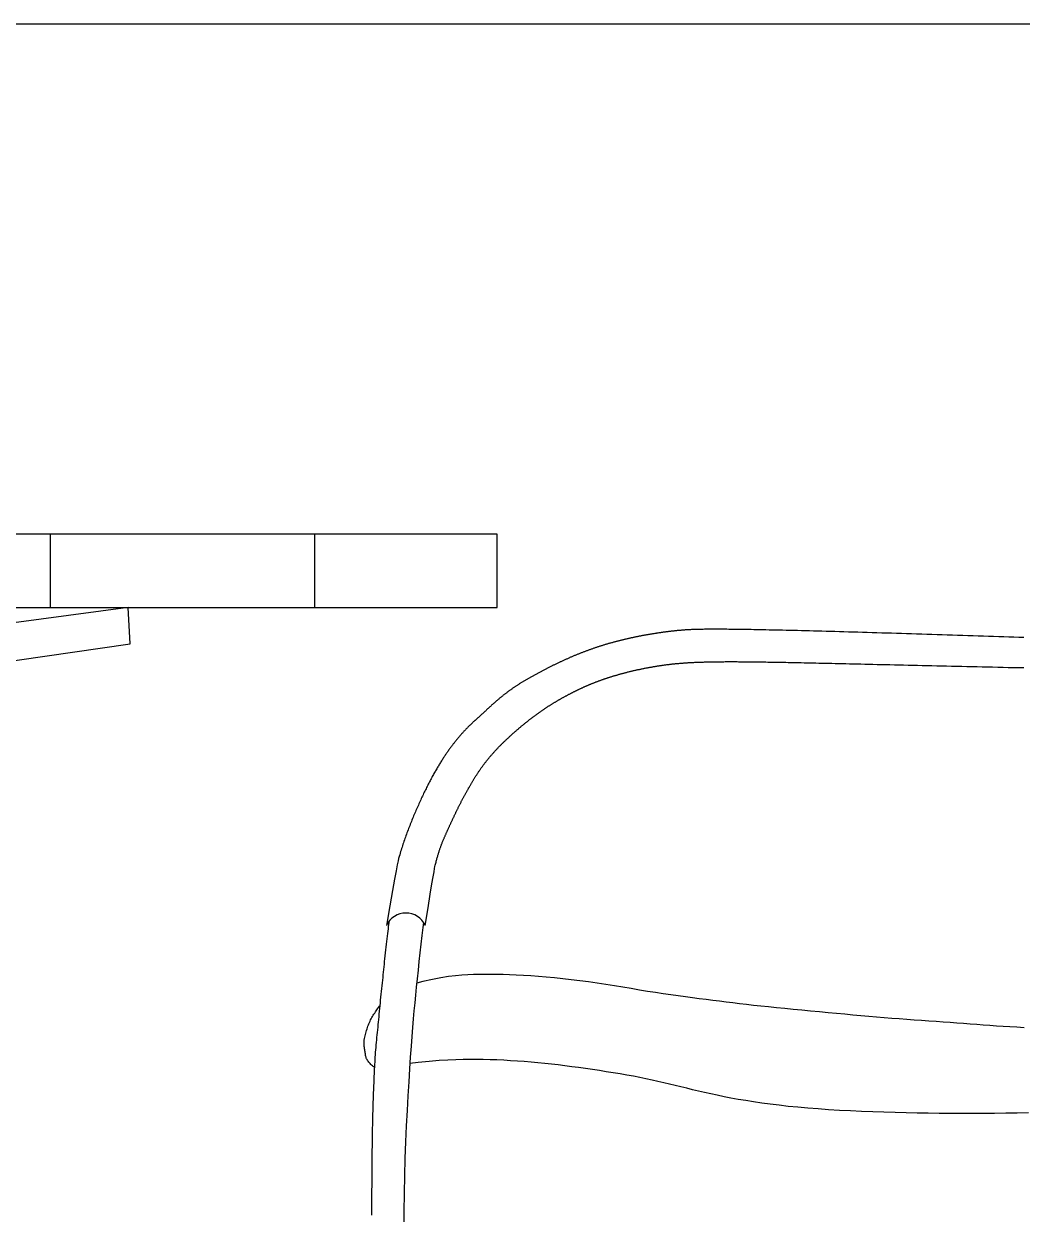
# Model space of a CAD drawing. Header units: millimetres. Extents: x -17017 to 2697, y 1903 to 18260.
# Drawn here: x -16976.5299 to -16976.4205, y 18253.0872 to 18253.2176 of the extents above; entities that cross this region are included whole.
import ezdxf

# ---------------------------------------------------------------- set-up
doc = ezdxf.new("R2010")
doc.units = ezdxf.units.MM
doc.layers.add('55', color=7, linetype='Continuous')
doc.layers.add('OP-MOB-MOVIL', color=8, linetype='Continuous')

# ---------------------------------------------------------------- blocks, each defined once
blk = doc.blocks.new('mesas y sillas de cafeteria')
for p, q in [((50.53226, -14.21145), (50.53226, -14.25145)), ((50.67697, -14.21145), (50.67697, -14.25145))]:
    blk.add_line(p, q)
blk.add_lwpolyline([(49.97697, -14.21145), (49.97697, -14.25145), (50.77697, -14.25145), (50.77697, -14.21145)], close=True)
for points in [[(50.41697, -14.75245), (50.59597, -14.93145), (50.63254, -14.93145), (50.63254, -14.91145), (50.60425, -14.91145), (50.43697, -14.74417), (50.43697, -14.29148), (50.57615, -14.27141), (50.57497, -14.25145), (50.41697, -14.27263)], [(50.73771, -14.4256), (50.73924, -14.41593), (50.74044, -14.40846), (50.74134, -14.40289), (50.74201, -14.39891), (50.74247, -14.39621), (50.74279, -14.39447), (50.74301, -14.3934), (50.74317, -14.39268), (50.74332, -14.39206), (50.74346, -14.39147), (50.74359, -14.39092), (50.74373, -14.3904), (50.74385, -14.3899), (50.74398, -14.38942), (50.7441, -14.38896), (50.74423, -14.38852), (50.74435, -14.38807), (50.74448, -14.38764), (50.7446, -14.38722), (50.74472, -14.3868), (50.74485, -14.38638), (50.74498, -14.38598), (50.7451, -14.38558), (50.74523, -14.38518), (50.74535, -14.38479), (50.74548, -14.38441), (50.74561, -14.38403), (50.74574, -14.38366), (50.74586, -14.38329), (50.74599, -14.38293), (50.74612, -14.38257), (50.74625, -14.38222), (50.74638, -14.38187), (50.74651, -14.38152), (50.74664, -14.38118), (50.74677, -14.38084), (50.7469, -14.3805), (50.74703, -14.38017), (50.74717, -14.37984), (50.7473, -14.37952), (50.74743, -14.37919), (50.74756, -14.37887), (50.7477, -14.37855), (50.74783, -14.37823), (50.74797, -14.37792), (50.7481, -14.3776), (50.74824, -14.37729), (50.74837, -14.37698), (50.74851, -14.37666), (50.74865, -14.37635), (50.74878, -14.37604), (50.74892, -14.37573), (50.74906, -14.37542), (50.7492, -14.37511), (50.74934, -14.3748), (50.74948, -14.37449), (50.74962, -14.37418), (50.74976, -14.37387), (50.7499, -14.37356), (50.75004, -14.37325), (50.75018, -14.37294), (50.75032, -14.37262), (50.75047, -14.37231), (50.75061, -14.372), (50.75075, -14.37168), (50.7509, -14.37137), (50.75104, -14.37105), (50.75119, -14.37073), (50.75133, -14.37042), (50.75148, -14.3701), (50.75163, -14.36978), (50.75177, -14.36946), (50.75192, -14.36914), (50.75207, -14.36882), (50.75222, -14.3685), (50.75237, -14.36818), (50.75252, -14.36786), (50.75267, -14.36754), (50.75282, -14.36722), (50.75297, -14.3669), (50.75312, -14.36657), (50.75327, -14.36625), (50.75343, -14.36593), (50.75358, -14.3656), (50.75374, -14.36528), (50.75389, -14.36495), (50.75405, -14.36463), (50.7542, -14.36431), (50.75436, -14.36398), (50.75451, -14.36366), (50.75467, -14.36333), (50.75483, -14.363), (50.75499, -14.36268), (50.75515, -14.36235), (50.75531, -14.36203), (50.75547, -14.3617), (50.75563, -14.36137), (50.75579, -14.36105), (50.75595, -14.36072), (50.75611, -14.36039), (50.75628, -14.36007), (50.75644, -14.35974), (50.7566, -14.35941), (50.75677, -14.35909), (50.75693, -14.35876), (50.7571, -14.35843), (50.75727, -14.35811), (50.75743, -14.35778), (50.7576, -14.35745), (50.75777, -14.35713), (50.75794, -14.3568), (50.75811, -14.35648), (50.75828, -14.35615), (50.75845, -14.35582), (50.75862, -14.3555), (50.75879, -14.35517), (50.75897, -14.35485), (50.75914, -14.35452), (50.75931, -14.3542), (50.75949, -14.35387), (50.75966, -14.35355), (50.75984, -14.35322), (50.76002, -14.3529), (50.76019, -14.35258), (50.76037, -14.35225), (50.76055, -14.35193), (50.76073, -14.35161), (50.76091, -14.35129), (50.76109, -14.35096), (50.76127, -14.35064), (50.76145, -14.35032), (50.76164, -14.35), (50.76182, -14.34968), (50.762, -14.34936), (50.76219, -14.34904), (50.76238, -14.34872), (50.76256, -14.3484), (50.76275, -14.34808), (50.76294, -14.34777), (50.76313, -14.34745), (50.76332, -14.34713), (50.76351, -14.34682), (50.7637, -14.3465), (50.76389, -14.34619), (50.76409, -14.34587), (50.76428, -14.34556), (50.76447, -14.34524), (50.76467, -14.34493), (50.76487, -14.34462), (50.76507, -14.3443), (50.76526, -14.34399), (50.76546, -14.34368), (50.76566, -14.34337), (50.76587, -14.34306), (50.76607, -14.34275), (50.76627, -14.34244), (50.76648, -14.34214), (50.76668, -14.34183), (50.76689, -14.34152), (50.76709, -14.34122), (50.7673, -14.34091), (50.76751, -14.34061), (50.76772, -14.3403), (50.76793, -14.34), (50.76815, -14.3397), (50.76836, -14.3394), (50.76857, -14.3391), (50.76879, -14.3388), (50.76901, -14.3385), (50.76923, -14.3382), (50.76944, -14.3379), (50.76966, -14.33761), (50.76989, -14.33731), (50.77011, -14.33701), (50.77033, -14.33672), (50.77056, -14.33643), (50.77078, -14.33613), (50.77101, -14.33584), (50.77124, -14.33555), (50.77147, -14.33526), (50.7717, -14.33497), (50.77193, -14.33468), (50.77216, -14.3344), (50.7724, -14.33411), (50.77263, -14.33383), (50.77287, -14.33354), (50.77311, -14.33326), (50.77334, -14.33298), (50.77358, -14.33269), (50.77383, -14.33241), (50.77407, -14.33213), (50.77431, -14.33186), (50.77455, -14.33158), (50.7748, -14.3313), (50.77505, -14.33103), (50.77529, -14.33075), (50.77554, -14.33048), (50.77579, -14.3302), (50.77604, -14.32993), (50.77629, -14.32966), (50.77654, -14.32939), (50.77679, -14.32912), (50.77705, -14.32886), (50.7773, -14.32859), (50.77755, -14.32832), (50.77781, -14.32806), (50.77806, -14.32779), (50.77832, -14.32753), (50.77858, -14.32727), (50.77883, -14.32701), (50.77909, -14.32675), (50.77935, -14.32649), (50.77961, -14.32623), (50.77987, -14.32598), (50.78013, -14.32572), (50.78039, -14.32547), (50.78065, -14.32521), (50.78091, -14.32496), (50.78117, -14.32471), (50.78143, -14.32446), (50.78169, -14.32421), (50.78195, -14.32396), (50.78222, -14.32371), (50.78248, -14.32347), (50.78274, -14.32322), (50.783, -14.32298), (50.78326, -14.32273), (50.78353, -14.32249), (50.78379, -14.32225), (50.78405, -14.32201), (50.78431, -14.32177), (50.78458, -14.32154), (50.78484, -14.3213), (50.7851, -14.32106), (50.78536, -14.32083), (50.78563, -14.32059), (50.78589, -14.32036), (50.78615, -14.32013), (50.78641, -14.3199), (50.78667, -14.31967), (50.78693, -14.31944), (50.78719, -14.31922), (50.78745, -14.31899), (50.78771, -14.31877), (50.78797, -14.31854), (50.78823, -14.31832), (50.78849, -14.3181), (50.78875, -14.31788), (50.78901, -14.31766), (50.78926, -14.31744), (50.78952, -14.31722), (50.78978, -14.31701), (50.79003, -14.31679), (50.79029, -14.31658), (50.79054, -14.31637), (50.7908, -14.31616), (50.79105, -14.31594), (50.79131, -14.31574), (50.79156, -14.31553), (50.79181, -14.31532), (50.79207, -14.31511), (50.79232, -14.31491), (50.79257, -14.3147), (50.79282, -14.3145), (50.79308, -14.31429), (50.79333, -14.31409), (50.79358, -14.31389), (50.79383, -14.31369), (50.79408, -14.31349), (50.79434, -14.31329), (50.79459, -14.3131), (50.79484, -14.3129), (50.79509, -14.3127), (50.79534, -14.31251), (50.79559, -14.31232), (50.79584, -14.31212), (50.7961, -14.31193), (50.79635, -14.31174), (50.7966, -14.31155), (50.79685, -14.31136), (50.7971, -14.31117), (50.79735, -14.31098), (50.79761, -14.31079), (50.79786, -14.3106), (50.79811, -14.31042), (50.79836, -14.31023), (50.79862, -14.31005), (50.79887, -14.30986), (50.79912, -14.30968), (50.79938, -14.3095), (50.79963, -14.30932), (50.79988, -14.30913), (50.80014, -14.30895), (50.80039, -14.30877), (50.80065, -14.30859), (50.8009, -14.30841), (50.80116, -14.30824), (50.80142, -14.30806), (50.80167, -14.30788), (50.80193, -14.3077), (50.80219, -14.30753), (50.80245, -14.30735), (50.80271, -14.30718), (50.80297, -14.307), (50.80323, -14.30683), (50.80349, -14.30665), (50.80375, -14.30648), (50.80401, -14.30631), (50.80427, -14.30614), (50.80454, -14.30596), (50.8048, -14.30579), (50.80507, -14.30562), (50.80533, -14.30545), (50.8056, -14.30528), (50.80587, -14.30511), (50.80613, -14.30494), (50.8064, -14.30477), (50.80667, -14.30461), (50.80694, -14.30444), (50.80721, -14.30427), (50.80748, -14.3041), (50.80775, -14.30394), (50.80802, -14.30377), (50.8083, -14.30361), (50.80857, -14.30344), (50.80884, -14.30328), (50.80912, -14.30311), (50.80939, -14.30295), (50.80967, -14.30279), (50.80994, -14.30262), (50.81022, -14.30246), (50.81049, -14.3023), (50.81077, -14.30214), (50.81105, -14.30198), (50.81133, -14.30182), (50.8116, -14.30166), (50.81188, -14.3015), (50.81216, -14.30135), (50.81244, -14.30119), (50.81272, -14.30103), (50.813, -14.30087), (50.81328, -14.30072), (50.81356, -14.30056), (50.81384, -14.30041), (50.81412, -14.30026), (50.81441, -14.3001), (50.81469, -14.29995), (50.81497, -14.2998), (50.81525, -14.29965), (50.81553, -14.2995), (50.81582, -14.29935), (50.8161, -14.2992), (50.81638, -14.29905), (50.81667, -14.2989), (50.81695, -14.29875), (50.81723, -14.2986), (50.81751, -14.29846), (50.8178, -14.29831), (50.81808, -14.29817), (50.81836, -14.29802), (50.81865, -14.29788), (50.81893, -14.29774), (50.81922, -14.2976), (50.8195, -14.29746), (50.81978, -14.29731), (50.82007, -14.29717), (50.82035, -14.29704), (50.82063, -14.2969), (50.82092, -14.29676), (50.8212, -14.29662), (50.82148, -14.29649), (50.82176, -14.29635), (50.82205, -14.29622), (50.82233, -14.29608), (50.82261, -14.29595), (50.82289, -14.29582), (50.82318, -14.29569), (50.82346, -14.29556), (50.82374, -14.29543), (50.82402, -14.2953), (50.82431, -14.29517), (50.82459, -14.29504), (50.82487, -14.29492), (50.82515, -14.29479), (50.82543, -14.29466), (50.82572, -14.29454), (50.826, -14.29442), (50.82628, -14.29429), (50.82656, -14.29417), (50.82685, -14.29405), (50.82713, -14.29393), (50.82741, -14.29381), (50.8277, -14.29369), (50.82798, -14.29357), (50.82827, -14.29345), (50.82855, -14.29333), (50.82884, -14.29321), (50.82913, -14.2931), (50.82941, -14.29298), (50.8297, -14.29286), (50.82999, -14.29275), (50.83028, -14.29263), (50.83057, -14.29252), (50.83086, -14.29241), (50.83115, -14.29229), (50.83145, -14.29218), (50.83174, -14.29207), (50.83203, -14.29196), (50.83233, -14.29185), (50.83263, -14.29174), (50.83292, -14.29163), (50.83322, -14.29152), (50.83352, -14.29141), (50.83382, -14.2913), (50.83412, -14.29119), (50.83443, -14.29108), (50.83473, -14.29097), (50.83504, -14.29087), (50.83535, -14.29076), (50.83565, -14.29065), (50.83596, -14.29055), (50.83628, -14.29044), (50.83659, -14.29034), (50.8369, -14.29023), (50.83722, -14.29013), (50.83754, -14.29003), (50.83786, -14.28992), (50.83818, -14.28982), (50.8385, -14.28971), (50.83882, -14.28961), (50.83915, -14.28951), (50.83948, -14.28941), (50.83981, -14.2893), (50.84014, -14.2892), (50.84047, -14.2891), (50.84081, -14.289), (50.84115, -14.2889), (50.84149, -14.2888), (50.84183, -14.2887), (50.84217, -14.2886), (50.84252, -14.2885), (50.84287, -14.2884), (50.84322, -14.2883), (50.84357, -14.2882), (50.84392, -14.2881), (50.84428, -14.288), (50.84463, -14.2879), (50.84499, -14.2878), (50.84536, -14.2877), (50.84572, -14.2876), (50.84608, -14.28751), (50.84645, -14.28741), (50.84682, -14.28731), (50.84719, -14.28722), (50.84756, -14.28712), (50.84794, -14.28702), (50.84831, -14.28693), (50.84869, -14.28683), (50.84907, -14.28674), (50.84945, -14.28664), (50.84983, -14.28655), (50.85022, -14.28646), (50.8506, -14.28637), (50.85099, -14.28627), (50.85138, -14.28618), (50.85177, -14.28609), (50.85216, -14.286), (50.85255, -14.28591), (50.85295, -14.28582), (50.85334, -14.28573), (50.85374, -14.28564), (50.85414, -14.28555), (50.85454, -14.28547), (50.85494, -14.28538), (50.85534, -14.2853), (50.85574, -14.28521), (50.85615, -14.28513), (50.85655, -14.28504), (50.85696, -14.28496), (50.85737, -14.28488), (50.85777, -14.28479), (50.85818, -14.28471), (50.85859, -14.28463), (50.859, -14.28455), (50.85942, -14.28448), (50.85983, -14.2844), (50.86024, -14.28432), (50.86066, -14.28424), (50.86107, -14.28417), (50.86149, -14.2841), (50.86191, -14.28402), (50.86232, -14.28395), (50.86274, -14.28388), (50.86316, -14.28381), (50.86358, -14.28374), (50.864, -14.28367), (50.86442, -14.2836), (50.86484, -14.28353), (50.86527, -14.28347), (50.86569, -14.2834), (50.86611, -14.28334), (50.86653, -14.28327), (50.86696, -14.28321), (50.86738, -14.28315), (50.86781, -14.28309), (50.86823, -14.28303), (50.86866, -14.28297), (50.86909, -14.28292), (50.86951, -14.28286), (50.86994, -14.28281), (50.87037, -14.28275), (50.8708, -14.2827), (50.87124, -14.28265), (50.87167, -14.2826), (50.8721, -14.28255), (50.87254, -14.2825), (50.87298, -14.28245), (50.87342, -14.2824), (50.87386, -14.28236), (50.8743, -14.28231), (50.87475, -14.28227), (50.8752, -14.28223), (50.87564, -14.28218), (50.8761, -14.28214), (50.87655, -14.2821), (50.87701, -14.28206), (50.87747, -14.28203), (50.87793, -14.28199), (50.87839, -14.28195), (50.87886, -14.28192), (50.87933, -14.28188), (50.87981, -14.28185), (50.88028, -14.28182), (50.88076, -14.28178), (50.88125, -14.28175), (50.88174, -14.28172), (50.88223, -14.28169), (50.88272, -14.28167), (50.88322, -14.28164), (50.88372, -14.28161), (50.88423, -14.28159), (50.88474, -14.28156), (50.88526, -14.28154), (50.88578, -14.28151), (50.8863, -14.28149), (50.88683, -14.28147), (50.88736, -14.28145), (50.8879, -14.28143), (50.88844, -14.28141), (50.88899, -14.28139), (50.88954, -14.28137), (50.8901, -14.28136), (50.89067, -14.28134), (50.89123, -14.28132), (50.89181, -14.28131), (50.89239, -14.28129), (50.89298, -14.28128), (50.89357, -14.28127), (50.89416, -14.28126), (50.89477, -14.28125), (50.89538, -14.28124), (50.89599, -14.28123), (50.89662, -14.28122), (50.89725, -14.28121), (50.89788, -14.2812), (50.89853, -14.2812), (50.89918, -14.28119), (50.89983, -14.28118), (50.9005, -14.28118), (50.90117, -14.28118), (50.90185, -14.28117), (50.90254, -14.28117), (50.90324, -14.28117), (50.90395, -14.28117), (50.90468, -14.28117), (50.90541, -14.28117), (50.90615, -14.28117), (50.9069, -14.28117), (50.90767, -14.28117), (50.90845, -14.28117), (50.90925, -14.28118), (50.91005, -14.28118), (50.91088, -14.28119), (50.91171, -14.28119), (50.91257, -14.2812), (50.91344, -14.28121), (50.91432, -14.28122), (50.91523, -14.28123), (50.91615, -14.28124), (50.91709, -14.28125), (50.91805, -14.28126), (50.91903, -14.28127), (50.92003, -14.28129), (50.92105, -14.2813), (50.92209, -14.28132), (50.92315, -14.28133), (50.92424, -14.28135), (50.92535, -14.28137), (50.92648, -14.28139), (50.92764, -14.28141), (50.92882, -14.28143), (50.93002, -14.28145), (50.93125, -14.28147), (50.93251, -14.28149), (50.93379, -14.28152), (50.93511, -14.28154), (50.93645, -14.28157), (50.93781, -14.28159), (50.93921, -14.28162), (50.94064, -14.28165), (50.94209, -14.28168), (50.94358, -14.28171), (50.9451, -14.28174), (50.94665, -14.28178), (50.94823, -14.28181), (50.94984, -14.28184), (50.95149, -14.28188), (50.95317, -14.28192), (50.95489, -14.28195), (50.95664, -14.28199), (50.95843, -14.28203), (50.96025, -14.28207), (50.96211, -14.28211), (50.96401, -14.28216), (50.96594, -14.2822), (50.96792, -14.28225), (50.96993, -14.28229), (50.97198, -14.28234), (50.97407, -14.28239), (50.97619, -14.28244), (50.97836, -14.28249), (50.98056, -14.28254), (50.98281, -14.28259), (50.98509, -14.28264), (50.98741, -14.2827), (50.98977, -14.28275), (50.99216, -14.28281), (50.99459, -14.28286), (50.99705, -14.28292), (50.99954, -14.28298), (51.00207, -14.28304), (51.00462, -14.2831), (51.0072, -14.28316), (51.00981, -14.28322), (51.01245, -14.28328), (51.0151, -14.28334), (51.01779, -14.2834), (51.02049, -14.28346), (51.02321, -14.28353), (51.02595, -14.28359), (51.02871, -14.28365), (51.03149, -14.28371), (51.03428, -14.28378), (51.03708, -14.28384), (51.0399, -14.2839), (51.04272, -14.28397), (51.04556, -14.28403), (51.0484, -14.28409), (51.05125, -14.28415), (51.0541, -14.28421), (51.05696, -14.28428), (51.05982, -14.28434), (51.06268, -14.2844), (51.06554, -14.28446)], [(51.06555, -14.26802), (51.06281, -14.26793), (51.06005, -14.26783), (51.05728, -14.26773), (51.0545, -14.26764), (51.05171, -14.26754), (51.04891, -14.26745), (51.04611, -14.26735), (51.0433, -14.26726), (51.04048, -14.26716), (51.03767, -14.26707), (51.03484, -14.26697), (51.03202, -14.26688), (51.0292, -14.26679), (51.02638, -14.26669), (51.02356, -14.2666), (51.02075, -14.26651), (51.01794, -14.26642), (51.01514, -14.26633), (51.01234, -14.26624), (51.00955, -14.26615), (51.00677, -14.26607), (51.004, -14.26598), (51.00124, -14.2659), (50.9985, -14.26581), (50.99577, -14.26573), (50.99305, -14.26564), (50.99035, -14.26556), (50.98767, -14.26548), (50.98501, -14.2654), (50.98236, -14.26532), (50.97974, -14.26525), (50.97714, -14.26517), (50.97456, -14.2651), (50.972, -14.26502), (50.96948, -14.26495), (50.96697, -14.26488), (50.9645, -14.26481), (50.96205, -14.26474), (50.95964, -14.26467), (50.95725, -14.26461), (50.9549, -14.26455), (50.95258, -14.26448), (50.9503, -14.26442), (50.94805, -14.26436), (50.94583, -14.26431), (50.94366, -14.26425), (50.94153, -14.2642), (50.93943, -14.26415), (50.93738, -14.2641), (50.93536, -14.26405), (50.93339, -14.264), (50.93146, -14.26396), (50.92958, -14.26391), (50.92774, -14.26387), (50.92595, -14.26384), (50.92419, -14.2638), (50.92249, -14.26376), (50.92082, -14.26373), (50.9192, -14.2637), (50.91762, -14.26367), (50.91608, -14.26364), (50.91458, -14.26362), (50.91313, -14.26359), (50.91171, -14.26357), (50.91033, -14.26355), (50.90899, -14.26353), (50.90769, -14.26352), (50.90643, -14.2635), (50.9052, -14.26349), (50.90401, -14.26348), (50.90285, -14.26347), (50.90172, -14.26346), (50.90063, -14.26345), (50.89957, -14.26344), (50.89855, -14.26344), (50.89755, -14.26344), (50.89658, -14.26344), (50.89565, -14.26344), (50.89474, -14.26344), (50.89386, -14.26344), (50.89301, -14.26345), (50.89218, -14.26345), (50.89138, -14.26346), (50.8906, -14.26347), (50.88985, -14.26348), (50.88913, -14.26349), (50.88842, -14.2635), (50.88774, -14.26352), (50.88708, -14.26353), (50.88643, -14.26355), (50.88581, -14.26357), (50.88521, -14.26359), (50.88463, -14.26361), (50.88406, -14.26363), (50.88351, -14.26365), (50.88298, -14.26367), (50.88246, -14.26369), (50.88196, -14.26372), (50.88147, -14.26375), (50.88099, -14.26377), (50.88053, -14.2638), (50.88007, -14.26383), (50.87963, -14.26386), (50.8792, -14.26389), (50.87878, -14.26392), (50.87836, -14.26395), (50.87796, -14.26398), (50.87756, -14.26402), (50.87717, -14.26405), (50.87678, -14.26409), (50.8764, -14.26412), (50.87603, -14.26416), (50.87565, -14.2642), (50.87528, -14.26423), (50.87492, -14.26427), (50.87455, -14.26431), (50.87419, -14.26435), (50.87383, -14.26439), (50.87346, -14.26443), (50.8731, -14.26447), (50.87274, -14.26451), (50.87238, -14.26456), (50.87202, -14.2646), (50.87166, -14.26464), (50.8713, -14.26469), (50.87094, -14.26473), (50.87058, -14.26478), (50.87021, -14.26482), (50.86985, -14.26487), (50.86949, -14.26491), (50.86913, -14.26496), (50.86877, -14.26501), (50.8684, -14.26506), (50.86804, -14.26511), (50.86768, -14.26516), (50.86731, -14.26521), (50.86695, -14.26526), (50.86659, -14.26531), (50.86622, -14.26536), (50.86586, -14.26541), (50.8655, -14.26547), (50.86513, -14.26552), (50.86477, -14.26557), (50.8644, -14.26563), (50.86404, -14.26569), (50.86367, -14.26574), (50.86331, -14.2658), (50.86294, -14.26586), (50.86257, -14.26591), (50.86221, -14.26597), (50.86184, -14.26603), (50.86148, -14.26609), (50.86111, -14.26615), (50.86074, -14.26621), (50.86037, -14.26628), (50.86001, -14.26634), (50.85964, -14.2664), (50.85927, -14.26647), (50.8589, -14.26653), (50.85854, -14.2666), (50.85817, -14.26666), (50.8578, -14.26673), (50.85743, -14.2668), (50.85706, -14.26686), (50.85669, -14.26693), (50.85632, -14.267), (50.85596, -14.26707), (50.85559, -14.26714), (50.85522, -14.26721), (50.85485, -14.26729), (50.85448, -14.26736), (50.85411, -14.26743), (50.85374, -14.26751), (50.85337, -14.26758), (50.853, -14.26766), (50.85262, -14.26773), (50.85225, -14.26781), (50.85188, -14.26789), (50.85151, -14.26797), (50.85114, -14.26805), (50.85077, -14.26813), (50.8504, -14.26821), (50.85002, -14.26829), (50.84965, -14.26837), (50.84928, -14.26846), (50.84891, -14.26854), (50.84854, -14.26862), (50.84816, -14.26871), (50.84779, -14.26879), (50.84742, -14.26888), (50.84704, -14.26897), (50.84667, -14.26906), (50.8463, -14.26915), (50.84593, -14.26924), (50.84555, -14.26933), (50.84518, -14.26942), (50.84481, -14.26951), (50.84443, -14.2696), (50.84406, -14.2697), (50.84369, -14.26979), (50.84331, -14.26989), (50.84294, -14.26998), (50.84257, -14.27008), (50.84219, -14.27018), (50.84182, -14.27028), (50.84145, -14.27038), (50.84107, -14.27048), (50.8407, -14.27058), (50.84033, -14.27068), (50.83996, -14.27078), (50.83958, -14.27088), (50.83921, -14.27099), (50.83884, -14.27109), (50.83847, -14.2712), (50.83809, -14.27131), (50.83772, -14.27141), (50.83735, -14.27152), (50.83698, -14.27163), (50.83661, -14.27174), (50.83623, -14.27185), (50.83586, -14.27196), (50.83549, -14.27207), (50.83512, -14.27219), (50.83475, -14.2723), (50.83438, -14.27242), (50.83401, -14.27253), (50.83364, -14.27265), (50.83327, -14.27277), (50.8329, -14.27289), (50.83253, -14.273), (50.83216, -14.27312), (50.83179, -14.27325), (50.83142, -14.27337), (50.83105, -14.27349), (50.83068, -14.27361), (50.83031, -14.27374), (50.82995, -14.27386), (50.82958, -14.27399), (50.82921, -14.27412), (50.82884, -14.27424), (50.82848, -14.27437), (50.82811, -14.2745), (50.82775, -14.27463), (50.82738, -14.27477), (50.82702, -14.2749), (50.82665, -14.27503), (50.82629, -14.27516), (50.82592, -14.2753), (50.82556, -14.27544), (50.82519, -14.27557), (50.82483, -14.27571), (50.82447, -14.27585), (50.82411, -14.27599), (50.82374, -14.27613), (50.82338, -14.27627), (50.82302, -14.27641), (50.82266, -14.27655), (50.8223, -14.2767), (50.82194, -14.27684), (50.82158, -14.27699), (50.82122, -14.27713), (50.82086, -14.27728), (50.8205, -14.27743), (50.82014, -14.27757), (50.81979, -14.27772), (50.81943, -14.27787), (50.81907, -14.27802), (50.81871, -14.27817), (50.81836, -14.27833), (50.818, -14.27848), (50.81764, -14.27863), (50.81729, -14.27879), (50.81693, -14.27894), (50.81658, -14.2791), (50.81622, -14.27925), (50.81587, -14.27941), (50.81551, -14.27957), (50.81516, -14.27972), (50.81481, -14.27988), (50.81445, -14.28004), (50.8141, -14.2802), (50.81375, -14.28036), (50.81339, -14.28052), (50.81304, -14.28069), (50.81269, -14.28085), (50.81234, -14.28101), (50.81199, -14.28118), (50.81164, -14.28134), (50.81129, -14.2815), (50.81094, -14.28167), (50.81059, -14.28184), (50.81024, -14.282), (50.80989, -14.28217), (50.80954, -14.28234), (50.80919, -14.2825), (50.80884, -14.28267), (50.80849, -14.28284), (50.80815, -14.28301), (50.8078, -14.28318), (50.80745, -14.28335), (50.8071, -14.28352), (50.80676, -14.2837), (50.80641, -14.28387), (50.80607, -14.28404), (50.80572, -14.28421), (50.80537, -14.28439), (50.80503, -14.28456), (50.80468, -14.28474), (50.80434, -14.28491), (50.804, -14.28509), (50.80365, -14.28526), (50.80331, -14.28544), (50.80296, -14.28561), (50.80262, -14.28579), (50.80228, -14.28597), (50.80194, -14.28615), (50.8016, -14.28632), (50.80125, -14.2865), (50.80091, -14.28668), (50.80057, -14.28686), (50.80023, -14.28704), (50.7999, -14.28722), (50.79956, -14.2874), (50.79922, -14.28758), (50.79888, -14.28776), (50.79855, -14.28795), (50.79821, -14.28813), (50.79787, -14.28831), (50.79754, -14.28849), (50.79721, -14.28868), (50.79687, -14.28886), (50.79654, -14.28905), (50.79621, -14.28923), (50.79588, -14.28942), (50.79555, -14.2896), (50.79522, -14.28979), (50.79489, -14.28998), (50.79457, -14.29016), (50.79424, -14.29035), (50.79392, -14.29054), (50.79359, -14.29072), (50.79327, -14.29091), (50.79295, -14.2911), (50.79263, -14.29129), (50.79231, -14.29148), (50.79199, -14.29167), (50.79167, -14.29186), (50.79136, -14.29205), (50.79104, -14.29224), (50.79073, -14.29244), (50.79042, -14.29263), (50.7901, -14.29282), (50.78979, -14.29301), (50.78949, -14.29321), (50.78918, -14.2934), (50.78887, -14.29359), (50.78857, -14.29379), (50.78827, -14.29398), (50.78796, -14.29418), (50.78766, -14.29438), (50.78736, -14.29457), (50.78707, -14.29477), (50.78677, -14.29496), (50.78648, -14.29516), (50.78619, -14.29536), (50.78589, -14.29556), (50.78561, -14.29576), (50.78532, -14.29596), (50.78503, -14.29615), (50.78475, -14.29635), (50.78447, -14.29655), (50.78418, -14.29675), (50.7839, -14.29696), (50.78363, -14.29716), (50.78335, -14.29736), (50.78308, -14.29756), (50.78281, -14.29776), (50.78253, -14.29796), (50.78227, -14.29817), (50.782, -14.29837), (50.78173, -14.29857), (50.78147, -14.29878), (50.78121, -14.29898), (50.78095, -14.29918), (50.78069, -14.29939), (50.78043, -14.29959), (50.78017, -14.2998), (50.77992, -14.3), (50.77967, -14.3002), (50.77941, -14.30041), (50.77916, -14.30061), (50.77892, -14.30082), (50.77867, -14.30102), (50.77842, -14.30123), (50.77818, -14.30143), (50.77794, -14.30164), (50.77769, -14.30184), (50.77745, -14.30204), (50.77722, -14.30225), (50.77698, -14.30245), (50.77674, -14.30266), (50.77651, -14.30286), (50.77627, -14.30306), (50.77604, -14.30327), (50.77581, -14.30347), (50.77558, -14.30367), (50.77535, -14.30387), (50.77512, -14.30408), (50.7749, -14.30428), (50.77467, -14.30448), (50.77445, -14.30468), (50.77422, -14.30488), (50.774, -14.30508), (50.77378, -14.30528), (50.77356, -14.30548), (50.77334, -14.30568), (50.77312, -14.30588), (50.77291, -14.30607), (50.77269, -14.30627), (50.77247, -14.30647), (50.77226, -14.30666), (50.77205, -14.30686), (50.77183, -14.30705), (50.77162, -14.30725), (50.77141, -14.30744), (50.7712, -14.30763), (50.77099, -14.30783), (50.77078, -14.30802), (50.77058, -14.30821), (50.77037, -14.3084), (50.77016, -14.30859), (50.76996, -14.30877), (50.76975, -14.30896), (50.76955, -14.30915), (50.76935, -14.30933), (50.76914, -14.30952), (50.76894, -14.3097), (50.76874, -14.30989), (50.76854, -14.31007), (50.76834, -14.31025), (50.76814, -14.31043), (50.76794, -14.31061), (50.76774, -14.31079), (50.76754, -14.31097), (50.76734, -14.31115), (50.76714, -14.31133), (50.76694, -14.31151), (50.76675, -14.31169), (50.76655, -14.31187), (50.76635, -14.31205), (50.76616, -14.31222), (50.76596, -14.3124), (50.76576, -14.31258), (50.76557, -14.31276), (50.76537, -14.31294), (50.76517, -14.31312), (50.76497, -14.3133), (50.76478, -14.31348), (50.76458, -14.31366), (50.76438, -14.31385), (50.76419, -14.31403), (50.76399, -14.31421), (50.76379, -14.3144), (50.76359, -14.31458), (50.76339, -14.31477), (50.76319, -14.31496), (50.76299, -14.31515), (50.76279, -14.31534), (50.76259, -14.31553), (50.76239, -14.31573), (50.76219, -14.31592), (50.76199, -14.31612), (50.76179, -14.31632), (50.76158, -14.31652), (50.76138, -14.31672), (50.76118, -14.31692), (50.76097, -14.31713), (50.76076, -14.31734), (50.76056, -14.31755), (50.76035, -14.31776), (50.76014, -14.31798), (50.75993, -14.3182), (50.75972, -14.31842), (50.75951, -14.31864), (50.7593, -14.31886), (50.75908, -14.31909), (50.75887, -14.31932), (50.75865, -14.31956), (50.75843, -14.31979), (50.75822, -14.32003), (50.758, -14.32028), (50.75778, -14.32052), (50.75755, -14.32077), (50.75733, -14.32102), (50.7571, -14.32128), (50.75688, -14.32154), (50.75665, -14.3218), (50.75642, -14.32207), (50.75619, -14.32234), (50.75596, -14.32261), (50.75572, -14.32289), (50.75549, -14.32317), (50.75525, -14.32346), (50.75501, -14.32375), (50.75477, -14.32404), (50.75453, -14.32434), (50.75429, -14.32464), (50.75404, -14.32495), (50.7538, -14.32526), (50.75355, -14.32558), (50.7533, -14.3259), (50.75305, -14.32622), (50.7528, -14.32655), (50.75254, -14.32688), (50.75229, -14.32722), (50.75203, -14.32756), (50.75177, -14.32791), (50.75151, -14.32826), (50.75125, -14.32862), (50.75099, -14.32898), (50.75072, -14.32935), (50.75046, -14.32972), (50.75019, -14.3301), (50.74992, -14.33048), (50.74965, -14.33087), (50.74938, -14.33127), (50.74911, -14.33167), (50.74883, -14.33207), (50.74856, -14.33248), (50.74828, -14.3329), (50.748, -14.33332), (50.74772, -14.33374), (50.74744, -14.33418), (50.74716, -14.33461), (50.74687, -14.33506), (50.74659, -14.33551), (50.7463, -14.33597), (50.74601, -14.33643), (50.74572, -14.3369), (50.74543, -14.33737), (50.74514, -14.33785), (50.74485, -14.33834), (50.74455, -14.33883), (50.74426, -14.33933), (50.74396, -14.33984), (50.74366, -14.34035), (50.74336, -14.34087), (50.74306, -14.34139), (50.74276, -14.34193), (50.74246, -14.34247), (50.74215, -14.34301), (50.74185, -14.34357), (50.74154, -14.34413), (50.74123, -14.34469), (50.74092, -14.34527), (50.74061, -14.34585), (50.7403, -14.34643), (50.73999, -14.34703), (50.73967, -14.34763), (50.73936, -14.34824), (50.73904, -14.34886), (50.73873, -14.34948), (50.73841, -14.35011), (50.73809, -14.35075), (50.73777, -14.3514), (50.73745, -14.35205), (50.73713, -14.35271), (50.7368, -14.35338), (50.73648, -14.35406), (50.73616, -14.35474), (50.73583, -14.35542), (50.73551, -14.35612), (50.73519, -14.35682), (50.73486, -14.35752), (50.73454, -14.35823), (50.73421, -14.35895), (50.73389, -14.35967), (50.73357, -14.3604), (50.73324, -14.36113), (50.73292, -14.36187), (50.7326, -14.36261), (50.73228, -14.36336), (50.73196, -14.3641), (50.73164, -14.36486), (50.73133, -14.36561), (50.73101, -14.36637), (50.7307, -14.36714), (50.73039, -14.3679), (50.73008, -14.36867), (50.72977, -14.36944), (50.72946, -14.37022), (50.72916, -14.37099), (50.72886, -14.37177), (50.72856, -14.37255), (50.72827, -14.37333), (50.72797, -14.37411), (50.72768, -14.37489), (50.72739, -14.37568), (50.72711, -14.37646), (50.72683, -14.37724), (50.72655, -14.37803), (50.72628, -14.37881), (50.72601, -14.37959), (50.72574, -14.38038), (50.72548, -14.38116), (50.72522, -14.38194), (50.72497, -14.38273), (50.72471, -14.38353), (50.72446, -14.38434), (50.7242, -14.38517), (50.72394, -14.38604), (50.72367, -14.38693), (50.7234, -14.38787), (50.72311, -14.3889), (50.72277, -14.39032), (50.7223, -14.39245), (50.72168, -14.39563), (50.72083, -14.4002), (50.71971, -14.4065), (50.71827, -14.41485), (50.71645, -14.4256)], [(50.70847, -14.58425), (50.70847, -14.5823), (50.70848, -14.58041), (50.70848, -14.57858), (50.70849, -14.57681), (50.70849, -14.57509), (50.7085, -14.57341), (50.7085, -14.57177), (50.70851, -14.57017), (50.70852, -14.5686), (50.70853, -14.56705), (50.70854, -14.56553), (50.70855, -14.56402), (50.70856, -14.56254), (50.70857, -14.56106), (50.70858, -14.55961), (50.70859, -14.55816), (50.7086, -14.55673), (50.70861, -14.55532), (50.70863, -14.55391), (50.70864, -14.55251), (50.70866, -14.55112), (50.70867, -14.54974), (50.70869, -14.54837), (50.70871, -14.54701), (50.70872, -14.54565), (50.70874, -14.5443), (50.70876, -14.54296), (50.70878, -14.54163), (50.70881, -14.5403), (50.70883, -14.53898), (50.70885, -14.53766), (50.70888, -14.53635), (50.70891, -14.53505), (50.70893, -14.53375), (50.70896, -14.53245), (50.70899, -14.53116), (50.70902, -14.52987), (50.70906, -14.52858), (50.70909, -14.5273), (50.70913, -14.52602), (50.70916, -14.52474), (50.7092, -14.52347), (50.70924, -14.52219), (50.70928, -14.52092), (50.70933, -14.51965), (50.70937, -14.51837), (50.70942, -14.5171), (50.70946, -14.51583), (50.70951, -14.51455), (50.70956, -14.51328), (50.70962, -14.512), (50.70967, -14.51072), (50.70973, -14.50944), (50.70979, -14.50815), (50.70985, -14.50687), (50.70991, -14.50558), (50.70997, -14.50428), (50.71004, -14.50299), (50.71011, -14.50168), (50.71018, -14.50038), (50.71025, -14.49906), (50.71033, -14.49775), (50.71042, -14.49642), (50.71051, -14.49509), (50.71061, -14.49376), (50.71072, -14.49241), (50.71084, -14.49106), (50.71097, -14.4897), (50.71111, -14.48834), (50.71125, -14.48696), (50.71139, -14.48558), (50.71153, -14.48418), (50.71168, -14.48278), (50.71182, -14.48137), (50.71196, -14.47994), (50.7121, -14.47851), (50.71224, -14.47706), (50.71238, -14.47559), (50.71252, -14.47412), (50.71266, -14.47262), (50.7128, -14.4711), (50.71295, -14.46957), (50.7131, -14.46801), (50.71326, -14.46644), (50.71342, -14.46487), (50.71358, -14.46329), (50.71375, -14.46171), (50.71391, -14.46015), (50.71407, -14.45861), (50.71423, -14.4571), (50.71439, -14.45561), (50.71454, -14.45415), (50.71469, -14.4527), (50.71484, -14.45126), (50.71499, -14.44981), (50.71514, -14.44835), (50.71529, -14.44687), (50.71545, -14.44536), (50.7156, -14.44381), (50.71576, -14.44223), (50.71592, -14.44064), (50.71609, -14.43905), (50.71626, -14.43746), (50.71642, -14.4359), (50.71659, -14.43437), (50.71676, -14.43288), (50.71694, -14.43145), (50.71711, -14.43007), (50.71728, -14.42873), (50.71746, -14.42741), (50.71764, -14.42611), (50.71807, -14.42305)], [(50.73678, -14.42396), (50.73641, -14.4268), (50.73587, -14.43121), (50.73533, -14.4358), (50.73479, -14.44052), (50.73425, -14.4453), (50.73373, -14.45008), (50.73323, -14.45478), (50.73275, -14.45936), (50.73231, -14.46376), (50.73189, -14.46807), (50.73149, -14.47238), (50.7311, -14.47681), (50.73071, -14.48145), (50.73032, -14.48641), (50.72992, -14.49179), (50.7295, -14.49769), (50.72906, -14.50419), (50.72861, -14.51127), (50.72816, -14.51886), (50.72772, -14.52691), (50.7273, -14.53537), (50.72692, -14.54419), (50.72658, -14.5533), (50.7263, -14.56266), (50.72608, -14.57228), (50.72593, -14.58245), (50.72583, -14.59353)], [(51.06558, -14.48161), (51.06167, -14.48139), (51.05783, -14.48117), (51.05408, -14.48093), (51.05042, -14.48069), (51.04681, -14.48043), (51.04324, -14.48018), (51.03968, -14.47991), (51.0361, -14.47964), (51.0325, -14.47937), (51.02883, -14.47911), (51.02509, -14.47884), (51.02128, -14.47857), (51.0174, -14.4783), (51.01346, -14.47802), (51.00947, -14.47774), (51.00544, -14.47745), (51.00138, -14.47715), (50.99729, -14.47684), (50.99317, -14.47651), (50.98903, -14.47617), (50.98484, -14.47582), (50.9806, -14.47545), (50.9763, -14.47507), (50.97192, -14.47468), (50.96745, -14.47427), (50.96289, -14.47385), (50.95823, -14.47343), (50.95349, -14.47299), (50.94872, -14.47254), (50.94396, -14.47209), (50.93923, -14.47163), (50.93459, -14.47118), (50.93007, -14.47072), (50.92569, -14.47026), (50.92151, -14.46981), (50.91748, -14.46937), (50.91359, -14.46892), (50.90981, -14.46847), (50.9061, -14.46803), (50.90244, -14.46758), (50.8988, -14.46713), (50.89516, -14.46668), (50.89148, -14.46621), (50.88775, -14.46574), (50.88396, -14.46525), (50.88011, -14.46475), (50.87618, -14.46421), (50.87216, -14.46364), (50.86804, -14.46304), (50.86381, -14.46239), (50.85947, -14.4617), (50.85503, -14.46098), (50.8505, -14.46023), (50.8459, -14.45947), (50.84125, -14.45871), (50.83655, -14.45797), (50.83182, -14.45726), (50.82708, -14.45658), (50.82235, -14.45595), (50.81765, -14.45537), (50.813, -14.45485), (50.80843, -14.45438), (50.80395, -14.45395), (50.79961, -14.45358), (50.79541, -14.45326), (50.79139, -14.453), (50.78755, -14.45278), (50.78389, -14.45262), (50.78038, -14.4525), (50.77698, -14.45243), (50.77369, -14.4524), (50.77046, -14.45242), (50.76728, -14.45246), (50.76411, -14.45255), (50.76093, -14.45267), (50.75765, -14.45287), (50.75416, -14.45318), (50.75039, -14.45365), (50.74623, -14.45431), (50.74159, -14.45521), (50.73637, -14.45639), (50.73306, -14.45723)], [(50.71001, -14.50348), (50.7099, -14.50339), (50.70954, -14.50312), (50.70914, -14.5028), (50.70872, -14.50246), (50.70829, -14.50208), (50.70787, -14.50169), (50.70747, -14.50128), (50.70709, -14.50086), (50.70672, -14.50043), (50.70639, -14.49999), (50.70609, -14.49954), (50.70582, -14.49909), (50.70559, -14.49865), (50.7054, -14.4982), (50.70525, -14.49776), (50.70513, -14.49731), (50.70503, -14.49685), (50.70495, -14.49638), (50.70487, -14.4959), (50.7048, -14.4954), (50.70472, -14.49487), (50.70463, -14.49432), (50.70453, -14.49374), (50.70444, -14.49314), (50.70435, -14.49251), (50.70427, -14.49187), (50.70421, -14.4912), (50.70418, -14.49051), (50.70419, -14.48981), (50.70423, -14.48909), (50.7043, -14.48835), (50.70441, -14.48761), (50.70455, -14.48685), (50.70471, -14.48609), (50.7049, -14.48533), (50.7051, -14.48457), (50.70531, -14.48381), (50.70554, -14.48306), (50.70578, -14.48231), (50.70603, -14.48157), (50.70629, -14.48084), (50.70656, -14.48012), (50.70685, -14.47941), (50.70715, -14.47871), (50.70746, -14.47803), (50.70778, -14.47736), (50.70812, -14.4767), (50.70847, -14.47606), (50.70883, -14.47543), (50.70921, -14.4748), (50.70959, -14.47419), (50.70998, -14.47359), (50.71038, -14.473), (50.71079, -14.47241), (50.7112, -14.47184), (50.7116, -14.47129), (50.71198, -14.47078), (50.71234, -14.47031), (50.71267, -14.46988), (50.71295, -14.46951), (50.71296, -14.46951)], [(51.06804, -14.5283), (51.06189, -14.5284), (51.05569, -14.52849), (51.04949, -14.52856), (51.04331, -14.52861), (51.03719, -14.52863), (51.03112, -14.52863), (51.02509, -14.5286), (51.01908, -14.52855), (51.01308, -14.52847), (51.00707, -14.52837), (51.00104, -14.52824), (50.99497, -14.52808), (50.98885, -14.5279), (50.9827, -14.52769), (50.97657, -14.52745), (50.97048, -14.52717), (50.96446, -14.52686), (50.95854, -14.5265), (50.95276, -14.52611), (50.94714, -14.52567), (50.94172, -14.52519), (50.93649, -14.52467), (50.93145, -14.52411), (50.92661, -14.52351), (50.92194, -14.52288), (50.91746, -14.52222), (50.91316, -14.52154), (50.90903, -14.52084), (50.90508, -14.52012), (50.90128, -14.51938), (50.89762, -14.51863), (50.89408, -14.51787), (50.89065, -14.51711), (50.88731, -14.51634), (50.88405, -14.51557), (50.88085, -14.51479), (50.87769, -14.51403), (50.87456, -14.51326), (50.87143, -14.51251), (50.86828, -14.51176), (50.8651, -14.51103), (50.86186, -14.5103), (50.85855, -14.50959), (50.85515, -14.5089), (50.85163, -14.50822), (50.84803, -14.50756), (50.84434, -14.50692), (50.8406, -14.50629), (50.83682, -14.50569), (50.83301, -14.5051), (50.8292, -14.50453), (50.82541, -14.50399), (50.82165, -14.50346), (50.81791, -14.50295), (50.81419, -14.50247), (50.81048, -14.50201), (50.80678, -14.50158), (50.80308, -14.50118), (50.79937, -14.50081), (50.79565, -14.50047), (50.79192, -14.50017), (50.78817, -14.4999), (50.78441, -14.49966), (50.78066, -14.49946), (50.77691, -14.49929), (50.77318, -14.49916), (50.76947, -14.49907), (50.76579, -14.49901), (50.76213, -14.49899), (50.75837, -14.49903), (50.7544, -14.49914), (50.75007, -14.49934), (50.74528, -14.49965), (50.73987, -14.50009), (50.73374, -14.50067), (50.72915, -14.50117)]]:
    blk.add_lwpolyline(points)
blk.add_arc((50.72708, -14.43054), 0.01172, 24.90635, 155.09365)

msp = doc.modelspace()

# ---------------------------------------------------------------- linework, layer by layer
at = {"layer": '55', "linetype": 'ByBlock'}
msp.add_line((-16978.87595, 18253.21758), (-16975.47808, 18253.21758), dxfattribs=at)

# ---------------------------------------------------------------- block references
at = {"layer": 'OP-MOB-MOVIL', "xscale": 0.2, "yscale": 0.2, "zscale": 0.2}
msp.add_blockref('mesas y sillas de cafeteria', (-16986.63346, 18256.00396), dxfattribs=at)

doc.saveas('drawing.dxf')
